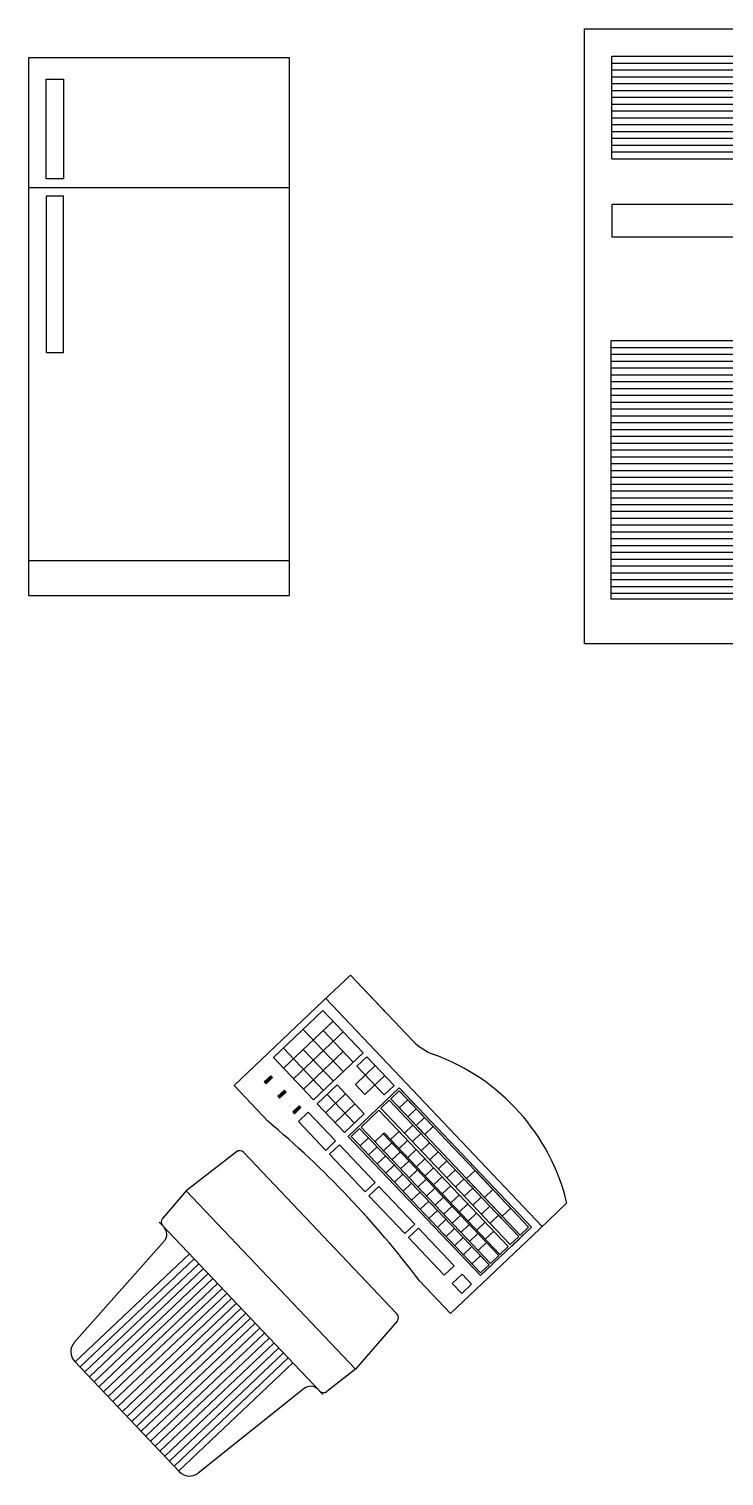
# Model space of a CAD drawing. Header units: millimetres. Extents: x 1474 to 2240, y 2278 to 2630.
# Drawn here: x 2232.161 to 2233.178, y 2606.754 to 2608.872 of the extents above; entities that cross this region are included whole.
import ezdxf

# ---------------------------------------------------------------- set-up
doc = ezdxf.new("R2010")
doc.units = ezdxf.units.MM
doc.layers.add('家居', color=4, linetype='Continuous')
doc.layers.add('门窗', color=2, linetype='Continuous')

# ---------------------------------------------------------------- blocks, each defined once
blk = doc.blocks.new('A$C04275C9A')
at = {"color": 1}
for p, q in [((0, 0), (0, 1800)), ((0, 1800), (600, 1800)), ((600, 1800), (600, 0)), ((80, 1720), (520, 1720)), ((80, 1420), (80, 1720)), ((520, 1720), (520, 1420)), ((80, 1420), (520, 1420)), ((78.1, 887.9), (519.1, 887.9)), ((78.1, 130.6), (78.1, 887.9)), ((519.1, 887.9), (519.1, 130.6)), ((519.1, 130.6), (78.1, 130.6)), ((600, 0), (0, 0))]:
    blk.add_line(p, q, dxfattribs=at)
at = {"color": 8}
for p, q in [((80, 1700), (520, 1700)), ((80, 1680), (520, 1680)), ((80, 1660), (520, 1660)), ((80, 1640), (520, 1640)), ((80, 1620), (520, 1620)), ((80, 1600), (520, 1600)), ((80, 1580), (520, 1580)), ((80, 1560), (520, 1560)), ((80, 1540), (520, 1540)), ((80, 1520), (520, 1520)), ((80, 1500), (520, 1500)), ((80, 1480), (520, 1480)), ((80, 1460), (520, 1460)), ((80, 1440), (520, 1440)), ((78.1, 867.9), (519.1, 867.9)), ((78.1, 847.9), (519.1, 847.9)), ((78.1, 827.9), (519.1, 827.9)), ((78.1, 807.9), (519.1, 807.9)), ((78.1, 787.9), (519.1, 787.9)), ((78.1, 767.9), (519.1, 767.9)), ((78.1, 747.9), (519.1, 747.9)), ((78.1, 727.9), (519.1, 727.9)), ((78.1, 707.9), (519.1, 707.9)), ((78.1, 687.9), (519.1, 687.9)), ((78.1, 667.9), (519.1, 667.9)), ((78.1, 647.9), (519.1, 647.9)), ((78.1, 627.9), (519.1, 627.9)), ((78.1, 607.9), (519.1, 607.9)), ((78.1, 587.9), (519.1, 587.9)), ((78.1, 567.9), (519.1, 567.9)), ((78.1, 547.9), (519.1, 547.9)), ((78.1, 527.9), (519.1, 527.9)), ((78.1, 507.9), (519.1, 507.9)), ((78.1, 487.9), (519.1, 487.9)), ((78.1, 467.9), (519.1, 467.9)), ((78.1, 447.9), (519.1, 447.9)), ((78.1, 427.9), (519.1, 427.9)), ((78.1, 407.9), (519.1, 407.9)), ((78.1, 387.9), (519.1, 387.9)), ((78.1, 367.9), (519.1, 367.9)), ((78.1, 347.9), (519.1, 347.9)), ((78.1, 327.9), (519.1, 327.9)), ((78.1, 307.9), (519.1, 307.9)), ((78.1, 287.9), (519.1, 287.9)), ((78.1, 267.9), (519.1, 267.9)), ((78.1, 247.9), (519.1, 247.9)), ((78.1, 227.9), (519.1, 227.9)), ((78.1, 207.9), (519.1, 207.9)), ((78.1, 187.9), (519.1, 187.9)), ((78.1, 167.9), (519.1, 167.9)), ((78.1, 147.9), (519.1, 147.9))]:
    blk.add_line(p, q, dxfattribs=at)
at = {"color": 1}
blk.add_lwpolyline([(81.4, 1287), (520, 1287), (520, 1190.5), (81.4, 1190.5)], close=True, dxfattribs=at)
blk = doc.blocks.new('EREF03')
at = {"color": 0, "linetype": 'ByBlock'}
for p, q in [((-381, 1574.8), (381, 1574.8)), ((-381, 0), (-381, 1574.8)), ((381, 1574.8), (381, 0)), ((-330.2, 1219.2), (-330.2, 1511.3)), ((-330.2, 1511.3), (-279.4, 1511.3)), ((-279.4, 1511.3), (-279.4, 1219.2)), ((-381, 1193.8), (381, 1193.8)), ((-279.4, 1219.2), (-330.2, 1219.2)), ((-330.2, 1168.4), (-330.2, 711.2)), ((-279.4, 1168.4), (-330.2, 1168.4)), ((-279.4, 711.2), (-279.4, 1168.4)), ((-330.2, 711.2), (-279.4, 711.2)), ((381, 101.6), (-381, 101.6))]:
    blk.add_line(p, q, dxfattribs=at)
blk.add_line((-381, 0), (381, 0))

msp = doc.modelspace()

# ---------------------------------------------------------------- linework, layer by layer
at = {"layer": '家居', "color": 6, "linetype": 'Continuous', "ltscale": 250}
for p, q in [((2232.5913, 2607.4492), (2232.6312, 2607.487)), ((2232.6312, 2607.487), (2232.6831, 2607.4324)), ((2232.6312, 2607.487), (2232.7226, 2607.3908)), ((2232.4608, 2607.3252), (2232.5913, 2607.4492)), ((2232.5949, 2607.4526), (2232.9117, 2607.1191)), ((2232.5184, 2607.3662), (2232.5909, 2607.435)), ((2232.6495, 2607.3734), (2232.5909, 2607.435)), ((2232.5331, 2607.3507), (2232.6056, 2607.4196)), ((2232.6205, 2607.3458), (2232.5619, 2607.4075)), ((2232.5477, 2607.3353), (2232.6202, 2607.4042)), ((2232.635, 2607.3596), (2232.5911, 2607.4058)), ((2232.577, 2607.3045), (2232.5184, 2607.3662)), ((2232.5915, 2607.3183), (2232.5329, 2607.3799)), ((2232.606, 2607.3321), (2232.5621, 2607.3783)), ((2232.5623, 2607.3199), (2232.6203, 2607.375)), ((2232.577, 2607.3045), (2232.6495, 2607.3734)), ((2232.6405, 2607.3538), (2232.655, 2607.3676)), ((2232.6949, 2607.3255), (2232.655, 2607.3676)), ((2232.6384, 2607.327), (2232.6674, 2607.3545)), ((2232.6804, 2607.3118), (2232.6405, 2607.3538)), ((2232.5102, 2607.2731), (2232.4608, 2607.3252)), ((2232.5144, 2607.3397), (2232.5049, 2607.3307)), ((2232.5049, 2607.3307), (2232.5075, 2607.3279)), ((2232.5075, 2607.3279), (2232.517, 2607.337)), ((2232.517, 2607.337), (2232.5144, 2607.3397)), ((2232.5825, 2607.2987), (2232.6115, 2607.3263)), ((2232.6514, 2607.2842), (2232.6115, 2607.3263)), ((2232.6522, 2607.3125), (2232.6384, 2607.327)), ((2232.6522, 2607.3125), (2232.6812, 2607.34)), ((2232.6804, 2607.3118), (2232.6949, 2607.3255)), ((2232.5344, 2607.3186), (2232.5249, 2607.3096)), ((2232.5249, 2607.3096), (2232.5274, 2607.3069)), ((2232.5274, 2607.3069), (2232.5369, 2607.3159)), ((2232.5369, 2607.3159), (2232.5344, 2607.3186)), ((2232.5949, 2607.2857), (2232.6239, 2607.3132)), ((2232.6369, 2607.2704), (2232.597, 2607.3125)), ((2232.6279, 2607.2509), (2232.7026, 2607.3218)), ((2232.6757, 2607.2921), (2232.688, 2607.3038)), ((2232.7224, 2607.2675), (2232.688, 2607.3038)), ((2232.6902, 2607.3058), (2232.7025, 2607.3176)), ((2232.7398, 2607.2536), (2232.6902, 2607.3058)), ((2232.7521, 2607.2653), (2232.7025, 2607.3176)), ((2232.8961, 2607.118), (2232.7026, 2607.3218)), ((2232.715, 2607.3087), (2232.7026, 2607.3218)), ((2232.7026, 2607.2928), (2232.7149, 2607.3045)), ((2232.7252, 2607.2936), (2232.7149, 2607.3045)), ((2232.7274, 2607.2957), (2232.7171, 2607.3066)), ((2232.5561, 2607.2958), (2232.5466, 2607.2868)), ((2232.5466, 2607.2868), (2232.5492, 2607.284)), ((2232.5492, 2607.284), (2232.5587, 2607.2931)), ((2232.5694, 2607.2863), (2232.5549, 2607.2726)), ((2232.5587, 2607.2931), (2232.5561, 2607.2958)), ((2232.6094, 2607.2443), (2232.5694, 2607.2863)), ((2232.6224, 2607.2567), (2232.5825, 2607.2987)), ((2232.6087, 2607.2712), (2232.6377, 2607.2987)), ((2232.6224, 2607.2567), (2232.6514, 2607.2842)), ((2232.6466, 2607.2644), (2232.6727, 2607.2892)), ((2232.8621, 2607.0898), (2232.6727, 2607.2892)), ((2232.7129, 2607.2819), (2232.7026, 2607.2928)), ((2232.715, 2607.2797), (2232.7273, 2607.2915)), ((2232.7253, 2607.2689), (2232.715, 2607.2797)), ((2232.7376, 2607.2806), (2232.7273, 2607.2915)), ((2232.5949, 2607.2305), (2232.5549, 2607.2726)), ((2232.8339, 2607.0631), (2232.6445, 2607.2625)), ((2232.8359, 2607.065), (2232.6466, 2607.2644)), ((2232.7224, 2607.2675), (2232.7101, 2607.2558)), ((2232.8533, 2607.1298), (2232.7224, 2607.2675)), ((2232.7274, 2607.2667), (2232.7397, 2607.2784)), ((2232.7377, 2607.2558), (2232.7274, 2607.2667)), ((2232.75, 2607.2675), (2232.7397, 2607.2784)), ((2232.7398, 2607.2536), (2232.7521, 2607.2653)), ((2232.8134, 2607.2008), (2232.7521, 2607.2653)), ((2232.6094, 2607.2443), (2232.5949, 2607.2305)), ((2232.6149, 2607.2385), (2232.6004, 2607.2247)), ((2232.6672, 2607.1834), (2232.6149, 2607.2385)), ((2232.8214, 2607.0471), (2232.6279, 2607.2509)), ((2232.8216, 2607.0514), (2232.6322, 2607.2508)), ((2232.8483, 2607.0767), (2232.679, 2607.2549)), ((2232.8498, 2607.0781), (2232.6805, 2607.2563)), ((2232.6899, 2607.2464), (2232.7022, 2607.2581)), ((2232.7343, 2607.255), (2232.722, 2607.2433)), ((2232.7469, 2607.2417), (2232.7346, 2607.23)), ((2232.8011, 2607.1891), (2232.7398, 2607.2536)), ((2232.6527, 2607.1696), (2232.6004, 2607.2247)), ((2232.7596, 2607.2285), (2232.7472, 2607.2167)), ((2232.7722, 2607.2152), (2232.7598, 2607.2035)), ((2232.7848, 2607.2019), (2232.7724, 2607.1902)), ((2232.8134, 2607.2008), (2232.8011, 2607.1891)), ((2232.8919, 2607.1182), (2232.8134, 2607.2008)), ((2232.8396, 2607.1733), (2232.8154, 2607.1986)), ((2232.6672, 2607.1834), (2232.6527, 2607.1696)), ((2232.6727, 2607.1776), (2232.6582, 2607.1638)), ((2232.7251, 2607.1225), (2232.6727, 2607.1776)), ((2232.7974, 2607.1886), (2232.785, 2607.1769)), ((2232.81, 2607.1754), (2232.7976, 2607.1637)), ((2232.8796, 2607.1064), (2232.8011, 2607.1891)), ((2232.8272, 2607.1616), (2232.8031, 2607.1869)), ((2232.7106, 2607.1087), (2232.6582, 2607.1638)), ((2232.8226, 2607.1621), (2232.8102, 2607.1504)), ((2232.8396, 2607.1733), (2232.8272, 2607.1616)), ((2232.8555, 2607.1318), (2232.8293, 2607.1594)), ((2232.8678, 2607.1435), (2232.8416, 2607.1711)), ((2232.9081, 2607.1156), (2232.948, 2607.1535)), ((2232.8352, 2607.1488), (2232.8228, 2607.1371)), ((2232.8478, 2607.1356), (2232.8354, 2607.1239)), ((2232.8774, 2607.1044), (2232.8478, 2607.1356)), ((2232.8657, 2607.1457), (2232.8534, 2607.134)), ((2232.7251, 2607.1225), (2232.7106, 2607.1087)), ((2232.7306, 2607.1167), (2232.7161, 2607.1029)), ((2232.7829, 2607.0615), (2232.7306, 2607.1167)), ((2232.9081, 2607.1156), (2232.7776, 2606.9917)), ((2232.8961, 2607.118), (2232.8214, 2607.0471)), ((2232.8651, 2607.0927), (2232.8451, 2607.1137)), ((2232.8919, 2607.1182), (2232.8796, 2607.1064)), ((2232.894, 2607.116), (2232.8816, 2607.1043)), ((2232.7684, 2607.0478), (2232.7161, 2607.1029)), ((2232.8774, 2607.1044), (2232.8651, 2607.0927)), ((2232.8795, 2607.1022), (2232.8671, 2607.0905)), ((2232.7829, 2607.0615), (2232.7684, 2607.0478)), ((2232.7946, 2607.0492), (2232.7801, 2607.0354)), ((2232.8084, 2607.0347), (2232.7946, 2607.0492)), ((2232.7776, 2606.9917), (2232.732, 2607.0396)), ((2232.7939, 2607.0209), (2232.7801, 2607.0354)), ((2232.8084, 2607.0347), (2232.7939, 2607.0209))]:
    msp.add_line(p, q, dxfattribs=at)
at = {"layer": '家居', "color": 6, "ltscale": 250}
for p, q in [((2232.8451, 2607.1137), (2232.6757, 2607.2921)), ((2232.6322, 2607.2508), (2232.6445, 2607.2625)), ((2232.6574, 2607.2488), (2232.6451, 2607.2371)), ((2232.6805, 2607.2563), (2232.6667, 2607.2432)), ((2232.6916, 2607.2416), (2232.6793, 2607.2299)), ((2232.7148, 2607.2449), (2232.7025, 2607.2332)), ((2232.6701, 2607.2356), (2232.6577, 2607.2239)), ((2232.6827, 2607.2223), (2232.6703, 2607.2106)), ((2232.7042, 2607.2284), (2232.6919, 2607.2166)), ((2232.7274, 2607.2316), (2232.7151, 2607.2199)), ((2232.7401, 2607.2183), (2232.7277, 2607.2066)), ((2232.6953, 2607.209), (2232.6829, 2607.1973)), ((2232.7079, 2607.1958), (2232.6955, 2607.184)), ((2232.7168, 2607.2151), (2232.7045, 2607.2034)), ((2232.7294, 2607.2018), (2232.7171, 2607.1901)), ((2232.7527, 2607.2051), (2232.7403, 2607.1934)), ((2232.7205, 2607.1825), (2232.7081, 2607.1708)), ((2232.742, 2607.1885), (2232.7297, 2607.1768)), ((2232.7546, 2607.1753), (2232.7423, 2607.1636)), ((2232.7653, 2607.1918), (2232.7529, 2607.1801)), ((2232.7779, 2607.1785), (2232.7655, 2607.1668)), ((2232.7331, 2607.1692), (2232.7207, 2607.1575)), ((2232.7457, 2607.1559), (2232.7333, 2607.1442)), ((2232.7672, 2607.162), (2232.7549, 2607.1503)), ((2232.7905, 2607.1653), (2232.7781, 2607.1535)), ((2232.7583, 2607.1427), (2232.7459, 2607.131)), ((2232.7799, 2607.1487), (2232.7675, 2607.137)), ((2232.7925, 2607.1355), (2232.7801, 2607.1238)), ((2232.8031, 2607.152), (2232.7907, 2607.1403)), ((2232.8157, 2607.1387), (2232.8033, 2607.127)), ((2232.7709, 2607.1294), (2232.7585, 2607.1177)), ((2232.7835, 2607.1161), (2232.7711, 2607.1044)), ((2232.8051, 2607.1222), (2232.7927, 2607.1105)), ((2232.8283, 2607.1254), (2232.8159, 2607.1137)), ((2232.8409, 2607.1122), (2232.8285, 2607.1005)), ((2232.7961, 2607.1029), (2232.7837, 2607.0912)), ((2232.8087, 2607.0896), (2232.7964, 2607.0779)), ((2232.8177, 2607.1089), (2232.8053, 2607.0972)), ((2232.8303, 2607.0957), (2232.8179, 2607.084)), ((2232.8621, 2607.0898), (2232.8498, 2607.0781)), ((2232.8213, 2607.0763), (2232.809, 2607.0646)), ((2232.8483, 2607.0767), (2232.8359, 2607.065)), ((2232.8339, 2607.0631), (2232.8216, 2607.0514))]:
    msp.add_line(p, q, dxfattribs=at)
at = {"layer": '家居', "color": 6, "linetype": 'Continuous', "ltscale": 200}
for p, q in [((2232.4643, 2607.2283), (2232.3906, 2607.1712)), ((2232.6991, 2606.9914), (2232.475, 2607.2275)), ((2232.3906, 2607.1712), (2232.356, 2607.131)), ((2232.6384, 2606.91), (2232.3906, 2607.1712)), ((2232.3583, 2607.1181), (2232.3512, 2607.1256)), ((2232.5858, 2606.8784), (2232.3562, 2607.1203)), ((2232.3586, 2607.0978), (2232.2268, 2606.9491)), ((2232.3953, 2607.0791), (2232.2284, 2606.9208)), ((2232.4022, 2607.0719), (2232.2353, 2606.9136)), ((2232.4091, 2607.0646), (2232.2422, 2606.9063)), ((2232.4159, 2607.0574), (2232.2491, 2606.8991)), ((2232.4228, 2607.0501), (2232.256, 2606.8918)), ((2232.4297, 2607.0429), (2232.2628, 2606.8845)), ((2232.4366, 2607.0356), (2232.2697, 2606.8773)), ((2232.4435, 2607.0283), (2232.2766, 2606.87)), ((2232.4503, 2607.0211), (2232.2835, 2606.8628)), ((2232.4572, 2607.0138), (2232.2904, 2606.8555)), ((2232.4641, 2607.0066), (2232.2973, 2606.8483)), ((2232.471, 2606.9993), (2232.3041, 2606.841)), ((2232.4779, 2606.9921), (2232.311, 2606.8338)), ((2232.4848, 2606.9848), (2232.3179, 2606.8265)), ((2232.4916, 2606.9776), (2232.3248, 2606.8193)), ((2232.4985, 2606.9703), (2232.3317, 2606.812)), ((2232.5054, 2606.9631), (2232.3386, 2606.8048)), ((2232.6993, 2606.9806), (2232.6384, 2606.91)), ((2232.5123, 2606.9558), (2232.3454, 2606.7975)), ((2232.5192, 2606.9485), (2232.3523, 2606.7902)), ((2232.5261, 2606.9413), (2232.3592, 2606.783)), ((2232.381, 2606.76), (2232.2273, 2606.922)), ((2232.5329, 2606.934), (2232.3661, 2606.7757)), ((2232.5398, 2606.9268), (2232.373, 2606.7685)), ((2232.5467, 2606.9195), (2232.3799, 2606.7612)), ((2232.6384, 2606.91), (2232.5965, 2606.8775)), ((2232.5635, 2606.8819), (2232.408, 2606.7581)), ((2232.5837, 2606.8805), (2232.5908, 2606.8731))]:
    msp.add_line(p, q, dxfattribs=at)
at = {"layer": '家居', "color": 6, "linetype": 'Continuous', "ltscale": 250}
for centre, radius, start, end in [((2232.7806, 2607.4459), 0.08, 223.5233, 250.1161), ((2232.6486, 2607.081), 0.308, 13.6048, 70.1161), ((2231.599, 2606.1856), 1.4188, 37.0065, 50.0401)]:
    msp.add_arc(centre, radius, start, end, dxfattribs=at)
at = {"layer": '家居', "color": 6, "linetype": 'Continuous', "ltscale": 200}
for centre, radius, start, end in [((2232.4692, 2607.222), 0.008, 43.4941, 127.7835), ((2232.362, 2607.1258), 0.008, 139.2047, 223.4941), ((2232.3474, 2607.1078), 0.015, 318.4639, 43.4941), ((2232.6933, 2606.9859), 0.008, 319.2047, 43.4941), ((2232.2418, 2606.9358), 0.02, 138.4639, 223.4941), ((2232.5728, 2606.8702), 0.015, 43.4941, 128.5244), ((2232.5916, 2606.8839), 0.008, 223.4941, 307.7835), ((2232.3955, 2606.7738), 0.02, 223.4941, 308.5244)]:
    msp.add_arc(centre, radius, start, end, dxfattribs=at)
at = {"layer": '家居', "color": 6, "linetype": 'Continuous', "ltscale": 250}
for points in [[(2232.5075, 2607.3279), (2232.5049, 2607.3307), (2232.517, 2607.337), (2232.5144, 2607.3397)], [(2232.5274, 2607.3069), (2232.5249, 2607.3096), (2232.5369, 2607.3159), (2232.5344, 2607.3186)], [(2232.5492, 2607.284), (2232.5466, 2607.2868), (2232.5587, 2607.2931), (2232.5561, 2607.2958)]]:
    msp.add_solid(points, dxfattribs=at)

# ---------------------------------------------------------------- block references
at = {"xscale": 0.0005, "yscale": 0.0005, "zscale": 0.0005}
msp.add_blockref('A$C04275C9A', (2232.9735, 2607.9719), dxfattribs=at)
at = {"layer": '门窗', "xscale": 0.0004999728361215, "yscale": 0.0005000140638876, "zscale": 0.0004999728361215}
msp.add_blockref('EREF03', (2232.351, 2608.0427), dxfattribs=at)

doc.saveas('drawing.dxf')
